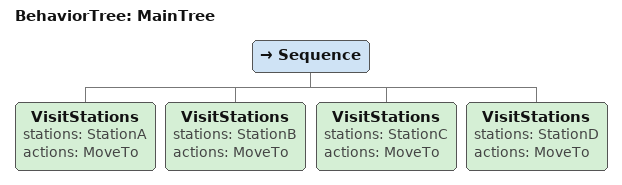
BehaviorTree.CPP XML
<root main_tree_to_execute="MainTree">
    <BehaviorTree ID="MainTree">
        <Sequence>
            <VisitStations stations="StationA"
                            actions="MoveTo" />
            <VisitStations stations="StationB"
                            actions="MoveTo" />
            <VisitStations stations="StationC"
                            actions="MoveTo" />
            <VisitStations stations="StationD"
                            actions="MoveTo" />
        </Sequence>
    </BehaviorTree>
</root>
